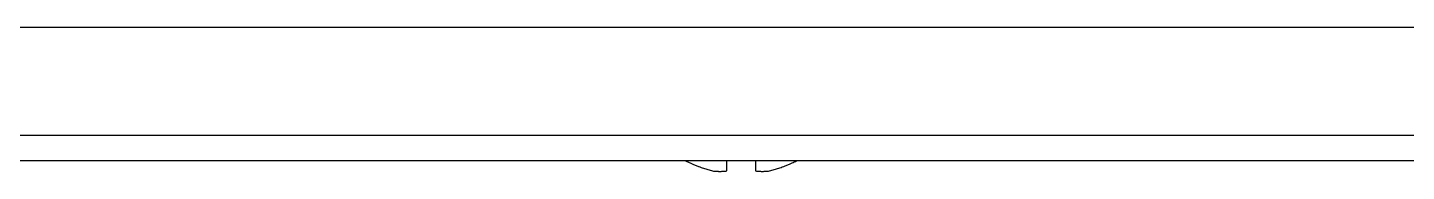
# Model space of a CAD drawing. Header units: millimetres. Extents: x -1686 to 4120, y -1850 to 2563.
# Drawn here: x 475.35 to 523.72, y -130.38 to -125.35 of the extents above; entities that cross this region are included whole.
import ezdxf

# ---------------------------------------------------------------- set-up
doc = ezdxf.new("R2010")
doc.units = ezdxf.units.MM
doc.header["$LTSCALE"] = 65.395
doc.layers.get('0').update_dxf_attribs({"linetype": 'CONTINUOUS'})
doc.layers.add('GEOM', color=7, linetype='CONTINUOUS')

msp = doc.modelspace()

# ---------------------------------------------------------------- linework, layer by layer
at = {"linetype": 'Continuous'}
for p, q in [((499.879, -130.365), (499.879, -130)), ((500.879, -130), (500.879, -130.365))]:
    msp.add_line(p, q, dxfattribs=at)
for centre, radius, start, end in [((500.562, -125.77), 4.746, 243.0653, 243.3189), ((500.561, -125.771), 4.744, 243.3188, 244.4598), ((500.559, -125.775), 4.74, 244.4598, 245.4278), ((500.557, -125.779), 4.735, 245.4278, 246.6825), ((500.555, -125.784), 4.73, 246.6826, 247.4526), ((500.204, -125.784), 4.73, 292.5474, 293.3174), ((500.202, -125.779), 4.735, 293.3175, 294.5722), ((500.2, -125.775), 4.74, 294.5722, 295.5402), ((500.198, -125.771), 4.744, 295.5402, 296.6812), ((500.197, -125.77), 4.746, 296.6811, 296.9344), ((500.553, -125.791), 4.723, 247.4524, 248.9975), ((500.55, -125.798), 4.715, 248.9977, 249.4819), ((500.546, -125.808), 4.704, 249.4813, 251.5344), ((500.54, -125.827), 4.684, 251.535, 252.6227), ((500.535, -125.842), 4.669, 252.6228, 253.6051), ((500.526, -125.872), 4.637, 253.6036, 255.6824), ((499.633, -128.375), 2.006, 262.7259, 264.7415), ((499.631, -128.396), 1.985, 264.7442, 265.3991), ((499.63, -128.408), 1.973, 265.3984, 266.7833), ((499.63, -128.419), 1.962, 266.7841, 267.6235), ((499.63, -128.426), 1.955, 267.6234, 268.8455), ((499.629, -128.43), 1.951, 268.8459, 270.9258), ((499.629, -128.428), 1.953, 270.9261, 271.9964), ((499.629, -128.421), 1.96, 271.9964, 273.0228), ((499.629, -128.411), 1.97, 273.0233, 274.286), ((499.628, -128.399), 1.982, 274.2856, 275.1372), ((499.626, -128.376), 2.005, 275.1401, 277.2744), ((501.133, -128.376), 2.005, 262.7256, 264.8598), ((501.131, -128.399), 1.982, 264.8627, 265.7144), ((501.13, -128.411), 1.97, 265.714, 266.9766), ((501.13, -128.422), 1.959, 266.9771, 268.0037), ((501.129, -128.427), 1.954, 268.0037, 269.0738), ((501.129, -128.431), 1.95, 269.0741, 270.1995), ((501.129, -128.43), 1.951, 270.1995, 271.1541), ((501.129, -128.426), 1.955, 271.1545, 272.3767), ((501.129, -128.419), 1.962, 272.3765, 273.2159), ((501.128, -128.408), 1.973, 273.2167, 274.6016), ((501.127, -128.396), 1.985, 274.6009, 275.2558), ((501.125, -128.375), 2.006, 275.2585, 277.2741), ((500.233, -125.872), 4.637, 284.3176, 286.3964), ((500.224, -125.842), 4.669, 286.3949, 287.3772), ((500.219, -125.827), 4.684, 287.3773, 288.465), ((500.213, -125.808), 4.704, 288.4656, 290.5187), ((500.209, -125.798), 4.715, 290.5181, 291.0023), ((500.206, -125.791), 4.723, 291.0025, 292.5476)]:
    msp.add_arc(centre, radius, start, end, dxfattribs=at)
at = {"layer": 'GEOM', "linetype": 'Continuous'}
for p, q in [((661.162, -125.351), (189.597, -125.351)), ((661.162, -129.128), (189.597, -129.128)), ((426.979, -130), (778.779, -130))]:
    msp.add_line(p, q, dxfattribs=at)

doc.saveas('drawing.dxf')
